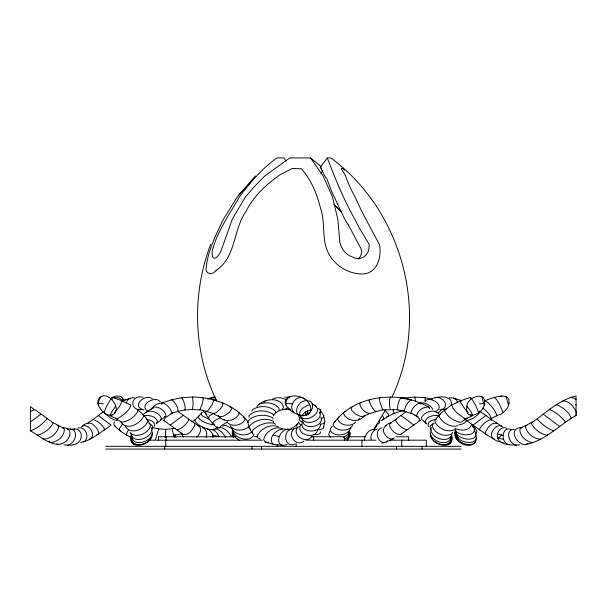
<?xml version="1.0" encoding="UTF-8"?>
<svg xmlns="http://www.w3.org/2000/svg" width="607" height="607" viewBox="0 0 607 607"><rect width="100%" height="100%" fill="white"/><g stroke="black" fill="none" stroke-linecap="round" stroke-linejoin="round"><path stroke-width="0.91" d="M549.358 409.907L549.358 409.475C557.507 403.708 566.187 398.184 576.051 395.969L576.051 415.529C561.498 423.587 549.707 436.152 534.001 442.192C529.486 443.429 524.22 446.411 520.017 442.814C513.294 438.3 510.662 427.411 522.073 427.525L519.971 428.815C519.084 435.591 526.315 441.979 532.726 442.594M131.833 436.471C132.789 447.996 153.199 441.57 152.38 431.774M131.673 438.14C132.341 450.257 153.305 443.565 152.22 433.413M377.03 424.043L376.317 426.751M117.492 419.892L117.007 420.613C112.105 419.513 107.78 416.258 104.351 412.669M406.629 411.371L389.755 423.648L389.633 425.848L391.06 428.846L393.655 431.835L396.72 434.02L400.438 434.604L420.203 420.408L418.876 418.109L414.922 414.915M131.4 433.922C132.554 445.234 155.035 437.381 151.257 427.54M553.705 430.522L553.69 430.932C547.332 428.656 541.596 423.936 537.089 418.906L549.358 409.475C555.61 411.842 561.126 416.766 565.428 421.873L564.874 422.305M130.399 438.125L131.294 434.301M420.97 404.338L420.704 402.972L410.856 399.694C383.571 392.691 349.837 399.763 333.273 424.005L333.243 425.378C336.862 431.752 348.934 431.668 352.652 425.424M364.45 440.416C364.367 435.5 367.91 430.545 372.789 429.475M471.571 424.232C470.349 431.274 459.674 431.182 454.689 428.14M217.89 428.398C212.807 424.255 208.596 419.111 205.606 413.268L205.697 411.978M153.032 408.602L153.601 407.085C158.708 406.25 165.37 410.643 166.052 415.856L156.136 423.823L157.517 421.668C156.143 415.932 148.237 414.756 143.275 415.871M470.926 397.805L470.417 397.41L460.743 400.673L452.367 404.816A8.612 2.14 41.4 0 0 451.79 405.112L453.133 408.511A11.009 2.732 41.4 0 0 458.095 413.822L463.771 417.935A8.612 2.14 41.4 0 0 466.844 418.451L466.897 417.692M350.793 427.245C349.473 435.553 334.009 437.966 330.291 430.393L330.42 428.846L332.204 426.326M375.02 428.8L375.149 427.245M476.328 438.117C475.964 449.62 457.321 444.112 455.736 435.401L455.789 431.994M457.959 439.476L458.126 437.723L455.88 433.868M349.48 433.747L348.357 437.746L346.794 439.718M349.344 432.29L348.198 436.092L344.526 439.612M30.433 430.393L30.38 430.856C39.842 435.629 54.759 450.333 65.685 441.471C71.58 436.456 72.263 427.548 62.286 427.647L64.289 429.05C64.866 435.834 57.597 442.108 51.117 442.473M506.61 428.231C501.086 425.537 496.154 432.662 497.452 437.723C500.122 445.788 512.854 445.181 519.706 444.901M208.459 418.109L209.59 415.727L213.603 413.39M318.44 408.397L319.889 409.459L323.736 415.727L323.554 416.956L321.331 418.777M126.408 403.207C126.491 399.186 131.066 397.365 134.549 397.714M298.803 421.516L298.614 422.715L300.761 425.424M299.463 418.208L299.274 419.399L299.957 420.651L302.954 422.624M318.25 429.938L322.507 428.883L323.539 427.905L323.728 426.713M323.539 427.905L324.828 421.205L323.736 415.727M509.045 444.544C500.069 443.064 501.594 425.446 511.42 429.597M320.511 431.835L320.299 433.072L319.29 434.02L317.544 434.612L313.326 434.673M425.128 401.675L425.12 397.706L414.551 397.024L401.144 398.26M364.17 415.165L364.018 416C358.972 423.254 346.324 421.197 343.486 413.39L343.812 412.434M155.544 439.46L158.662 428.883L165.612 429.331L175.203 428.345M293.538 428.496L293.834 427.199L297.893 423.625L296.884 424.566L296.671 425.803L297.271 427.245M112.356 414.718C106.756 417.32 100.39 410.074 98.44 405.301C99.07 381.166 128.259 409.839 110.466 415.825L110.117 414.915L111.392 412.206L115.505 406.478M289.364 429.331C278.818 427.624 272.816 449.142 287.088 444.635M184.543 409.604C186.69 409.035 183.42 399.831 181.88 397.706L171.394 399.778L161.94 402.972L161.674 404.338M104.009 412.487L106.711 406.007L110.96 398.731M112.067 399.467L112.47 397.57L111.718 397.805C115.33 395.195 121.817 394.945 123.464 399.967M233.27 432.48L232.731 434.263L233.505 437.647M491.344 420.598L491.374 419.429L479.689 411.121M210.72 244.257C191.425 294.653 193.284 352.606 216.767 401.288M232.845 431.964L232.284 433.724L233.005 437.048M253.961 434.635C250.243 442.776 236.252 438.891 233.118 431.789M451.198 405.476C453.77 394.952 437.344 395.749 431.456 399.065M232.693 430.401L232.124 432.07L232.838 435.242M359.405 418.39L358.229 420.059M206.114 437.495C207.67 433.997 206.57 428.701 202.427 427.669M171.22 400.256L171.789 399.694C175.157 402.38 178.063 406.963 178.094 411.311L170.87 413.693M456.274 431.691L455.736 435.401M131.939 436.638C127.409 450.584 150.612 445.652 151.72 435.947M114.344 421.888L113.812 424.68C118.236 430.135 124.427 434.164 130.748 437.199M455.872 432.176C452.04 442.26 471.707 451.122 475.873 440.735M484.204 405.301C482.497 413.906 464.78 421.554 466.775 407.191C466.479 396.045 488.294 390.119 484.204 405.301L481.708 396.606M485.099 400.673C491.602 398.04 512.687 389.762 508.56 405.301C507.589 408.579 505.024 410.992 502.429 413.041C502.057 415.097 494.682 415.135 496.534 415.825L496.913 415.62C494.971 409.664 490.335 404.103 485.099 400.673L484.72 400.878M131.461 436.054L130.588 440.09L132.493 443.224M455.447 431.676C453.482 435.173 456.062 439.127 458.846 441.297M302.377 422.343C298.849 432.912 320.898 434.286 320.557 423.861M317.544 430.333C314.767 440.621 293.689 433.664 301.474 424.301M154.057 426.554L154.618 425.188C154.709 421.25 149.982 419.763 146.757 419.475M392.031 396.925C430.644 315.397 403.23 211.365 330.921 157.941L327.249 157.941L320.306 167.175L325.64 177.502L326.604 178.018L330.967 189.809L337.598 204.104M252.36 433.307L248.824 426.964C253.658 419.915 266.003 417.161 273.454 421.273L273.749 422.457M455.303 430.128L454.643 433.648M349.351 437.73L350.36 433.724L349.799 431.964M451.79 405.112C445.341 409.308 438.595 414.027 434.771 420.863C436.797 428.072 447.541 433.117 454.279 429.71M383.222 409.596L369.397 413.587L363.418 416.546L361.082 416.645L356.051 414.444L351.878 410.689L351.005 407.563L352.606 406.796M431.387 427.54C428.292 436.888 446.782 444.248 451.289 435.651M151.955 430.128L152.653 426.987A5 3.202 18.8 0 0 148.791 423.428M452.564 432.298L451.972 433.633C445.455 438.102 433.39 433.223 432.138 425.348L433.975 423.003M476.328 433.633L476.814 430.727L474.591 427.305L472.625 425.697M248.824 426.964L247.732 421.463C253.013 414.664 265.646 413.443 272.793 417.957L273.089 419.141M251.973 410.977L252.542 409.717C258.999 405.165 269.887 405.597 275.525 411.273L275.768 412.585L273.848 414.953M355.558 421.88C351.817 427.715 339.108 425.499 337.606 418.724L339.214 416.66M256.882 406.751C262.004 398.609 281.208 395.946 283.522 407.494L281.375 409.998L279.432 410.833M547.696 434.635L547.4 435.249C540.723 434.498 534.077 428.959 531.102 423.003L537.673 418.496M329.776 431.152L328.683 434.635L330.413 437.503M349.526 431.789L347.09 435.227L343.365 437.495M320.982 173.739L322.765 170.408M414.353 397.403C415.416 396.447 415.188 400.317 415.378 401.037M151.151 409.566C153.275 405.4 158.07 403.025 162.623 402.813M376.226 410.977L375.558 411.349L374.117 410.165L371.385 406.265L369.147 400.87L369.132 400.112L369.8 399.74M171.5 413.534L171.804 413.01C170.924 408.45 166.917 404.308 162.57 402.813L161.94 402.972M385.809 409.619L373.555 429.779M467.018 420.196C465.432 423.216 461.866 424.384 458.733 424.983M128.32 430.333L126.582 433.345L126.59 435.143L127.265 435.424M208.884 419.187L202.275 415.787L201.403 414.551L201.334 413.413L202.07 412.441L194.695 420.332C197.313 425.697 204.134 427.677 209.43 429.574M358.487 259.052L360.657 255.949L361.878 252.057L360.975 248.65L348.372 224.909M562.135 401.788L562.712 400.984C569.108 400.476 574.389 407.251 576.544 412.722L576.051 413.124M576.65 414.718L575.034 415.825M319.494 413.268L320.435 411.978L320.572 410.689L319.889 409.459M222.67 426.364L224.324 425.279L225.834 425.446L231.828 428.58M302.369 415.036L305.298 411.948L311.452 409.619M199.043 416.129L198.443 416.926L198.61 417.957C202.397 422.571 208.8 424.02 214.43 425.037M347.318 440.341L349.731 436.266L349.374 432.48M92.605 419.832L103.205 411.887M407.517 429.597L407.229 429.946C402.282 428.603 397.486 424.475 395.324 419.832L396.288 419.483M501.519 434.916L498.825 437.746M255.388 175.901L236.859 197.578A183.663 20.122 -56.8 0 1 223.346 219.37L223.277 219.476C215.568 235.675 207.04 252.148 206.023 270.411L207.556 272.657L210.538 273.863L213.884 272.657L216.092 270.418M219.165 427.905L221.737 425.378L227.504 422.077M312.051 436.122C306.065 445.857 288.568 432.601 299.812 426.091M369.769 413.155L369.397 413.587C364.724 412.828 360.323 407.972 359.534 403.352L360.611 402.836M122.69 423.861L119.435 428.504L119.723 430.492L120.634 430.924M239.014 194.672L245.425 187.821M248.536 184.536L249.743 183.268M145.892 412.593L153.601 407.085M160.385 419.968L161.356 418.185C158.89 411.622 147.562 407.995 143.206 414.915M379.853 397.76L379.398 398.852L380.065 402.866L382.789 409.922L398.101 409.604M442.086 409.566L438.171 412.912M251.784 431.835C246.457 437.017 235.524 435.302 231.98 428.8M324.639 422.396L323.592 423.443L320.101 424.657M248.764 426.713C243.938 431.319 233.642 431.494 229.992 425.424M87.036 423.648L92.886 419.475C97.833 420.818 102.629 424.946 104.791 429.597C97.37 434.536 89.593 441.145 80.519 442.374M400.438 434.604L401.083 433.997M333.956 422.677L335.254 421.486M289.797 429.24L292.506 427.745M214.317 429.741L217.541 426.812M528.007 443.247L525.518 444.643M196.585 437.321L198.793 434.916L200.386 431.402L200.621 429.68L199.885 426.888L177.525 411.25M378.305 423.936L379.398 423.003L379.815 420.651M381.272 420.492L383.427 419.346L383.761 418.39L382.805 416.053M263.87 402.229L265.259 401.09M81.657 426.804C85.17 422.882 90.83 421.326 94.464 425.803C96.505 427.927 99.275 430.803 98.364 433.997L96.718 434.809M391.401 422.829C385.62 423.542 380.885 429.483 385.035 434.635C386.826 437.571 391.356 440.841 394.467 437.897M288.006 407.426L286.481 408.602L282.156 409.915M467.671 413.124L468.202 412.722L464.226 408.056L460.842 402.752L460.364 400.878L461.517 400.984M30.35 422.062L40.98 414.118M170.165 425.173L183.2 415.423M472.891 425.173L485.926 415.423M83.637 441.911C90.511 438.163 85.405 425.09 77.764 428.208M381.56 443.322L386.356 441.911L387.668 440.963M435.257 419.718L436.387 418.906M191.751 421.971L195.128 419.68M382.585 420.059C388.852 415.378 396.159 411.994 403.89 410.666M466.836 418.451L461.017 422.305C454.324 421.524 447.465 416.842 444.514 410.764L445.485 409.475M470.417 397.41L470.584 399.467M494.53 397.57C498.643 400.832 500.95 407.388 502.991 412.487M30.396 411.546L34.637 409.452L52.801 422.518L63.523 428.11M303.872 441.145C294.752 448.254 285.191 430.803 296.823 427.844M440.174 414.293L438.861 415.886C441.524 422.404 450.698 427.92 457.572 425.697M305.313 399.467C298.932 394.224 284.395 393.784 286.049 405.301C290.176 411.834 298.856 416.804 306.74 415.067C315.777 411.091 308.007 397.767 300.488 397.41C293.803 397.851 288.477 407.54 293.925 412.487M173.018 412.593L166.174 417.229L164.133 419.338L163.844 420.53L183.466 434.62L187.024 434.217A5 1.389 -40.8 0 0 191.554 430.659L194.399 426.023A19.69 5.455 -40.8 0 0 193.899 423.026M466.267 418.747L472.557 415.62L471.252 412.206L467.14 406.478M216.1 270.411C236.237 257.368 232.989 229.719 245.941 211.532C253.567 196.084 266.481 184.278 280.373 174.535L292.255 168.511L301.322 168.776C311.247 179.786 317.036 194.088 320.557 208.338C325.564 222.716 321.414 238.817 328.19 252.611C334.419 265.555 348.228 273.969 362.508 274.015C377.288 273.484 381.803 257.049 379.527 244.818L361.506 210.857L354.86 196.539A117.948 54.304 42.5 0 1 346.643 178.898L345.542 175.901L341.225 168.511L343.092 168.503L344.351 170.385M122.182 400.923L130.429 398.222M424.908 400.923C430.758 395.863 445.28 405.635 436.471 410.939M410.856 399.694C407.487 402.38 404.581 406.963 404.55 411.311L411.774 413.693M448.285 444.18C451.783 443.247 453.088 439.005 451.183 436.054M496.534 415.825L490.623 418.747A8.612 2.14 41.4 0 0 491.192 418.451L489.857 415.051A11.009 2.732 41.4 0 0 484.894 409.74L482.906 408.086M207.662 398.92L212.124 397.403L215.318 397.024M386.356 441.911L393.465 438.702M520.798 427.927L532.24 422.222M100.937 396.606C97.917 398.23 97.006 402.32 98.44 405.301M258.855 404.338C265.244 401.591 274.705 402.304 278.932 408.344L279.061 409.755L278.431 411.053L275.783 412.73M420.203 420.408L418.83 420.492M220.614 417.601L215.751 419.953L213.087 422.396L212.837 423.443L213.345 424.278L214.575 424.839M272.611 399.08C276.906 396.895 282.308 397.395 286.345 399.93M121.127 400.984L121.901 400.673L130.277 404.816A8.612 2.14 -41.4 0 1 130.854 405.112L129.511 408.511A11.009 2.732 -41.4 0 1 124.549 413.822L118.873 417.935A8.612 2.14 -41.4 0 1 115.808 418.451L115.747 417.692M306.323 414.718C291.557 420.894 295.199 399.922 306.93 400.673M164.634 416.774L165.552 416.47M344.662 411.721L345.975 411.288M292.574 428.974C281.891 430.052 284.235 448.823 295.199 443.929M382 427.723C374.041 429.544 377.015 443.239 384.846 442.397M72.977 429.566C77.999 426.971 82.59 433.026 81.035 437.746C79.616 445.303 70.192 446.206 64.092 444.696M218.072 427.927C223.786 426.501 228.839 431.987 231.495 436.471M286.17 429.544L287.817 429.028M377.395 429.035C372.728 429.991 370.095 435.333 371.105 439.772M213.125 429.324C218.49 427.609 223.467 432.874 225.326 437.45M289.577 396.606C286.018 397.646 283.735 402.1 286.049 405.301M67.339 445.204C76.482 443.869 79.927 426.789 67.119 429.012M82.651 426C89.267 423.42 97.09 436.243 89.472 439.081M385.377 426L386.651 425.621M527.043 425.279L525.396 426.364C526.489 432.988 534.061 439.521 540.829 439.111M208.679 398.852L214.749 397.714M192.237 397.077L192.449 397.024C212.92 397.244 234.53 404.74 247.497 421.228M184.9 409.968L192.472 409.444L193.14 403.89L192.647 397.403L192.449 397.024L181.63 397.76M499.622 396.561L502.065 395.969M137.63 409.771L138.95 409.459M439.696 409.922C451.115 408.344 443.58 395.559 435.136 397.76M123.638 400.15L125.437 399.74M305.829 413.367L307.961 412.881M446.737 408.974L442.45 409.497M386.773 416.766L388.374 416L388.23 414.095L384.959 410.294M178.094 411.311L177.699 411.387L185.15 409.915M289.994 408.974L285.138 409.497M172.654 428.974L172.456 430.295L173.663 435.401L181.47 433.868L183.435 437.086M419.741 403.131C424.718 402.062 430.325 404.839 432.791 409.239M173.192 435.378L174.869 435.06M202.791 397.76L203.246 398.852L202.579 402.866L199.855 409.922L192.267 409.497M435.887 419.475C432.662 419.763 427.935 421.25 428.026 425.188L428.588 426.554M97.917 403.336L103.296 403.837M479.348 403.837L484.735 403.336M212.958 399.922L216.213 399.732M393.048 413.663L394.125 413.155L393.184 410.066M70.063 429.475L74.669 429.035M285.305 403.336L292.915 403.837M114.093 397.57L118.744 397.805L122.219 400.119M268.438 442.465L265.342 442.055L263.681 439.787C264.713 432.207 275.434 424.885 282.437 428.99M212.845 399.74L213.512 400.112L213.497 400.87L212.078 404.732L207.731 410.939L206.638 411.356L199.422 409.596M449.294 397.76L453.467 398.078L461.813 400.703M141.909 409.444C128.525 411.379 130.733 393.92 143.07 397.274M284.85 397.077L288.924 397.274M73.037 444.499L74.729 444.491M321.141 166.644L310.594 157.941L289.789 157.941L264.857 175.901L253.589 187.48L245.759 196.539L237.383 210.409L232.231 219.476L220.956 251.01A12.375 4.522 -71.5 0 1 214.521 258.256A12.375 4.522 -71.5 0 1 212.222 251.01C217.253 231.305 229.537 214.233 239.499 196.751C250.501 182.419 262.042 168.329 277.012 157.941L284.114 157.941L286.003 161.014M236.237 436.759L158.389 436.759L158.389 440.181M254.265 436.759L256.928 436.759M310.974 436.759L344.381 436.759L344.381 440.181M350.027 436.759L365.308 436.759M395.81 436.759L408.655 436.759L408.655 440.181M148.768 440.181L262.467 440.181M305.753 440.181L375.786 440.181M389.618 440.181L426.319 440.181L426.319 446.327M105.762 446.327L461.138 446.327M105.762 449.059L461.138 449.059M103.835 429.938L104.51 429.946L111.104 425.097L98.288 415.507M399.914 411.349L400.582 410.977L400.559 410.218M501.655 442.45L503.233 442.503M514.357 429.422C504.425 429.035 508.932 444.476 516.443 445.265M209.908 429.331C214.218 429.164 217.594 432.867 218.983 436.638L212.867 435.06M46.519 418.519L46.974 419.027C42.429 423.944 36.746 428.747 30.396 430.856L30.396 406.546L34.713 409.839M283.097 445.356L274.804 444.635L265.342 442.055M480.038 430.044L464.279 418.967M372.645 429.286L374.519 429.468M188.056 419.376L188.845 419.854C186.432 424.414 181.766 428.785 176.713 429.991L176.516 429.574M570.982 397.41L574.245 398.268L576.051 399.467M307.59 400.741C314.259 400.795 313.758 409.892 309.183 412.722L309.433 413.124M222.033 402.836L223.11 403.352L222.17 406.44L220.075 409.239L216.115 412.722L213.247 413.587L206.638 411.356M508.431 403.26L509.083 403.336M288.219 409.596L290.586 409.968M403.936 397.714L405.036 399.065M143.98 409.846C130.596 406.834 144.694 393.055 152.486 398.829M425.12 397.706L432.457 399.156M411.425 400.256L411.25 399.778L401.015 397.76C398.404 400.635 397.426 405.893 397.494 409.915L404.952 411.387L404.55 411.311M152.623 427.692L158.662 428.883L158.897 429.597M230.038 406.796L231.639 407.563L231.791 408.397C230.918 411.751 227.686 413.815 224.856 415.446C220.849 418.246 216.229 415.681 212.875 413.155M390.407 397.077C388.996 400.377 389.087 405.984 390.377 409.497M466.563 420.53C471.897 419.854 477.11 415.947 480.342 411.705L480.251 411.25M439.369 415.871C434.407 414.756 426.501 415.932 425.128 421.668L426.509 423.823L421.516 419.187L421.288 418.185C423.754 411.622 435.082 407.995 439.438 414.915M163.844 420.53L164.398 420.666M285.98 429.339C278.659 426.759 266.61 437.662 273.12 444.18M273.317 435.06L279.083 436.638M260.357 439.127L257.52 437.746L257.133 436.471C259.788 428.952 271.139 423.071 278.423 426.956M497.535 433.868L502.953 435.401M497.452 437.723L503.635 439.476M52.02 422.29L53.029 423.178C50.055 429.111 43.727 433.595 37.391 435.356L36.382 434.468M487.11 434.893L479.242 429.574C481.654 425.006 486.321 420.636 491.374 419.429L502.611 426.888M429.612 408.602L429.043 407.085C423.936 406.25 417.275 410.643 416.592 415.856L418.011 416.774M218.474 415.165L218.626 416C223.672 423.254 236.32 421.197 239.158 413.39L238.832 412.434M112.234 397.41L122.28 400.878L119.822 406.098L114.442 412.722L114.973 413.124M57.263 425.378L58.803 426.569C57.46 433.102 49.88 439.673 43.12 438.952L42.611 438.133M56.891 443.998L58.287 444.506M501.686 426.008C497.725 424.293 493.893 428.185 492.323 431.516C488.999 437.199 495.168 441.008 500.198 441.888M494.333 439.142L486.184 434.62A19.69 5.455 -40.8 0 1 485.683 431.623L488.529 426.987A5 1.389 -40.8 0 1 493.066 423.428L496.625 423.026A19.69 5.455 -40.8 0 1 497.186 423.701M197.753 425.56L198.967 426.008M207.04 428.974C210.728 429.915 213.057 433.762 213.08 437.435M312.104 403.609L314.904 405.173L315.632 406.44M300.162 415.719L297.293 414.095M472.178 415.825L470.296 414.718M461.199 442.814L463.164 443.649M453.467 398.078L456.555 399.93L457.731 402.836M302.233 419.027L299.281 417.267L298.606 416.053M313.819 405.112L315.534 405.871L317.461 408.511A11.009 6.912 -20.9 0 1 315.913 413.822L314.312 415.476L310.071 417.935A8.612 5.41 -20.9 0 1 303.363 418.451L300.404 416.531L299.721 415.051A11.009 6.912 -20.9 0 1 301.269 409.74L302.87 408.086L307.112 405.62A8.612 5.41 -20.9 0 1 309.456 404.99M147.805 411.076C138.093 405.772 154.853 394.846 160.165 401.728M429.043 407.085L420.082 402.813C415.734 404.308 411.721 408.45 410.84 413.01L417.092 416.47M110.466 415.825L116.377 418.747M120.626 396.606L122.402 398.215L123.373 400.074M133.115 443.542L134.359 444.18M239.788 440.507C236.609 438.937 233.338 436.114 233.3 432.29M165.779 429.422L165.263 437.351M114.404 425.674L115.527 426.296M137.159 409.475C142.751 413.579 147.66 418.951 150.506 425.348C149.254 433.223 137.19 438.102 130.672 433.633L130.08 432.298M115.808 418.451L121.628 422.305C128.327 421.524 135.179 416.842 138.13 410.764L137.941 409.915M142.47 414.293L143.783 415.886C140.558 423.625 126.749 431.44 120.846 421.865M146.257 418.906L147.873 420.863C145.543 429.278 129.723 435.947 125.072 425.697M543.083 414.088L559.707 426.516M401.007 415.507L413.83 425.097M205.765 413.837L203.33 411.273M249.12 428.147L250.251 429.096M223.573 419.346L224.415 420.059M243.43 416.66L245.038 418.724C243.536 425.499 230.827 427.715 227.086 421.88M458.126 437.723C462.291 444.104 479.932 444.977 475.706 434.301M334.207 204.741L341.642 212.055M334.04 204.46L340.944 211.145M458.657 439.309L455.364 435.621M320.306 167.175L321.68 168.465M436.016 411.812L436.752 412.593M472.413 426.023L474.431 429.096L474.439 430.659A5 3.202 -18.8 0 1 470.577 434.217L465.736 434.893L463.095 434.62A19.69 12.603 -18.8 0 1 456.373 431.623L455.045 430.128M474.272 430.257C482.383 443.52 454.347 440.652 455.409 429.786M49.114 441.069L49.888 442.01M310.594 157.941L323.076 175.901L332.348 196.539L337.864 219.476L339.867 242.595L341.384 246.95A17.337 15.304 51.1 0 0 351.362 256.609L355.254 258.119A17.337 13.142 63.1 0 0 368.965 248.46L369.102 244.257L359.314 228.065L354.966 219.476C343.774 199.885 335.368 178.944 327.249 157.941M471.685 398.731L475.934 406.007L478.635 412.487M205.606 413.268L206.357 414.444M348.464 225.394L344.442 218.543L337.5 203.876M180.795 432.616L181.47 433.868M319.874 411.956C323.356 421.008 305.526 426.691 301.793 418.36M320.913 417.168C324.737 427.207 302.931 430.674 302.476 420.325M233.983 437.07L233.164 433.747M575.648 404.414L576.051 405.301M430.689 430.128L429.991 426.987A5 3.202 -18.8 0 1 433.853 423.428M506.063 396.606L508.56 405.301M451.35 434.301L452.245 438.125M450.705 436.638C455.235 450.584 432.032 445.652 430.924 435.947M174.983 434.718L175.818 437.435M173.663 435.401L174.27 437.465M247.732 421.463L248.028 422.647M273.757 415.787L273.469 414.551C266.943 409.535 254.174 409.368 248.817 416L249.105 417.229M307.423 410.749L308.257 414.93M305.298 411.948L305.928 415.127M232.595 429.316L232.762 431.053M450.971 438.14C450.303 450.257 429.339 443.565 430.424 433.413M450.811 436.471C449.855 447.996 429.445 441.57 430.264 431.774M422.055 446.327L422.055 449.059M401.751 440.181L401.751 446.327M396.538 446.327L396.538 449.059M361.931 440.181L361.931 446.327M313.69 436.759L313.69 440.181M296.155 443.694L296.155 446.327M277.247 444.574L277.247 446.327M261.587 446.327L261.587 449.059M251.981 446.327L251.981 449.059M166.159 436.759L166.159 440.181M165.703 440.181L165.703 446.327M164.816 446.327L164.816 449.059M183.466 434.62A19.69 5.455 -40.8 0 1 182.897 433.944M555.906 404.99A8.612 2.382 40.8 0 1 557.977 405.112L563.516 408.511A11.009 3.05 40.8 0 1 568.987 413.822L571.172 417.935A8.612 2.382 40.8 0 1 570.072 418.747M253.468 434.217A5 3.141 -20.9 0 1 252.535 430.659L253.794 429.096L258.248 426.023A19.69 12.368 -20.9 0 1 267.247 423.026L272.467 422.882L274.273 423.428A5 3.141 -20.9 0 1 275.373 424.331"/></g></svg>
